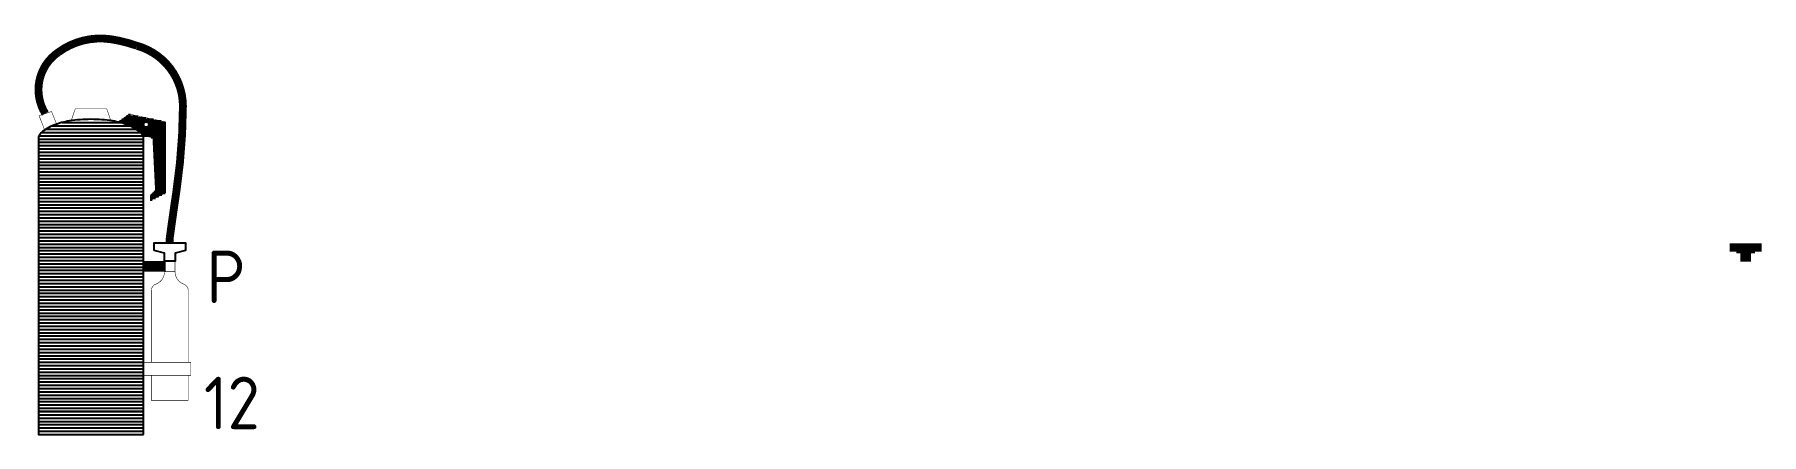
# Model space of a CAD drawing. Extents: x 210.9 to 276.6, y 10.5 to 25.7.
import ezdxf

# ---------------------------------------------------------------- set-up
doc = ezdxf.new("R2010")
doc.units = 0
doc.header["$LTSCALE"] = 2
doc.layers.get('0').update_dxf_attribs({"color": 16, "linetype": 'CONTINUOUS'})
for name, color, linetype in [('ROOD', 1, 'CONTINUOUS'), ('TXT', 7, 'CONTINUOUS'), ('VEILIG', 7, 'CONTINUOUS')]:
    doc.layers.add(name, color=color, linetype=linetype)
doc.styles.get("Standard").update_dxf_attribs({"font": 'ISO'})

# ---------------------------------------------------------------- blocks, each defined once
blk = doc.blocks.new('*X')
at = {"color": 0}
for p, q in [((151.885, 22.375), (154.115, 22.375)), ((154.083, 22.438), (155.675, 22.438)), ((154.115, 22.375), (155.034, 22.375)), ((154.171, 22.5), (155.383, 22.5)), ((154.258, 22.562), (155.092, 22.562)), ((154.345, 22.625), (154.8, 22.625)), ((154.433, 22.688), (154.508, 22.688)), ((155.166, 22.375), (155.85, 22.375)), ((151, 21.75), (155, 21.75)), ((151.025, 21.875), (154.975, 21.875)), ((151.119, 22), (154.881, 22)), ((151.282, 22.125), (154.718, 22.125)), ((151.511, 22.25), (154.489, 22.25)), ((154.324, 22.312), (155.001, 22.312)), ((154.489, 22.25), (155.013, 22.25)), ((154.615, 22.188), (155.85, 22.188)), ((154.718, 22.125), (155.85, 22.125)), ((154.805, 22.062), (155.85, 22.062)), ((154.881, 22), (155.85, 22)), ((154.939, 21.938), (155.85, 21.938)), ((154.977, 21.875), (155.85, 21.875)), ((155.187, 22.25), (155.85, 22.25)), ((155.199, 22.312), (155.85, 22.312)), ((155.288, 21.812), (155.85, 21.812)), ((155.352, 21.75), (155.85, 21.75)), ((151, 21.625), (155, 21.625)), ((151, 21.5), (155, 21.5)), ((151, 21.375), (155, 21.375)), ((151, 21.25), (155, 21.25)), ((151, 21.125), (155, 21.125)), ((155.356, 21.688), (155.85, 21.688)), ((155.359, 21.625), (155.85, 21.625)), ((155.362, 21.562), (155.85, 21.562)), ((155.365, 21.5), (155.85, 21.5)), ((155.368, 21.438), (155.85, 21.438)), ((155.371, 21.375), (155.85, 21.375)), ((155.374, 21.312), (155.85, 21.312)), ((155.378, 21.25), (155.85, 21.25)), ((155.381, 21.188), (155.85, 21.188)), ((155.384, 21.125), (155.85, 21.125)), ((155.387, 21.062), (155.85, 21.062)), ((151, 21), (155, 21)), ((151, 20.875), (155, 20.875)), ((151, 20.75), (155, 20.75)), ((151, 20.625), (155, 20.625)), ((151, 20.5), (155, 20.5)), ((155.39, 21), (155.85, 21)), ((155.393, 20.938), (155.85, 20.938)), ((155.396, 20.875), (155.85, 20.875)), ((155.399, 20.812), (155.85, 20.812)), ((155.403, 20.75), (155.85, 20.75)), ((155.406, 20.688), (155.85, 20.688)), ((155.409, 20.625), (155.85, 20.625)), ((155.412, 20.562), (155.85, 20.562)), ((155.415, 20.5), (155.85, 20.5)), ((155.418, 20.438), (155.85, 20.438)), ((151, 20.375), (155, 20.375)), ((151, 20.25), (155, 20.25)), ((151, 20.125), (155, 20.125)), ((151, 20), (155, 20)), ((151, 19.875), (155, 19.875)), ((151, 19.75), (155, 19.75)), ((155.4, 19.75), (155.85, 19.75)), ((155.421, 20.375), (155.85, 20.375)), ((155.424, 20.312), (155.85, 20.312)), ((155.428, 20.25), (155.85, 20.25)), ((155.431, 20.188), (155.85, 20.188)), ((155.434, 20.125), (155.85, 20.125)), ((155.437, 20.062), (155.85, 20.062)), ((155.44, 20), (155.85, 20)), ((155.443, 19.938), (155.85, 19.938)), ((155.446, 19.875), (155.85, 19.875)), ((155.449, 19.812), (155.85, 19.812)), ((151, 19.625), (155, 19.625)), ((151, 19.5), (155, 19.5)), ((151, 19.375), (155, 19.375)), ((151, 19.25), (155, 19.25)), ((151, 19.125), (155, 19.125)), ((155.25, 19.562), (155.575, 19.562)), ((155.25, 19.5), (155.45, 19.5)), ((155.25, 19.438), (155.325, 19.438)), ((155.275, 19.625), (155.7, 19.625)), ((155.338, 19.688), (155.825, 19.688)), ((151, 19), (155, 19)), ((151, 18.875), (155, 18.875)), ((151, 18.75), (155, 18.75)), ((151, 18.625), (155, 18.625)), ((151, 18.5), (155, 18.5)), ((151, 18.375), (155, 18.375)), ((151, 18.25), (155, 18.25)), ((151, 18.125), (155, 18.125)), ((151, 18), (155, 18)), ((151, 17.875), (155, 17.875)), ((151, 17.75), (155, 17.75)), ((151, 17.625), (155, 17.625)), ((151, 17.5), (155, 17.5)), ((151, 17.375), (155, 17.375)), ((151, 17.25), (155, 17.25)), ((151, 17.125), (155, 17.125)), ((215.4, 17.75), (216.6, 17.75)), ((215.4, 17.688), (216.6, 17.688)), ((215.4, 17.625), (216.6, 17.625)), ((215.4, 17.562), (216.6, 17.562)), ((215.4, 17.5), (216.6, 17.5)), ((215.65, 17.438), (216.35, 17.438)), ((215.8, 17.375), (216.2, 17.375)), ((215.8, 17.312), (216.2, 17.312)), ((215.8, 17.25), (216.2, 17.25)), ((215.8, 17.188), (216.2, 17.188)), ((215.8, 17.125), (216.2, 17.125)), ((151, 17), (155, 17)), ((151, 16.875), (155, 16.875)), ((151, 16.75), (155, 16.75)), ((151, 16.625), (155, 16.625)), ((151, 16.5), (155, 16.5)), ((151, 16.375), (155, 16.375)), ((151, 16.25), (155, 16.25)), ((151, 16.125), (155, 16.125)), ((151, 16), (155, 16)), ((151, 15.875), (155, 15.875)), ((151, 15.75), (155, 15.75)), ((151, 15.625), (155, 15.625)), ((151, 15.5), (155, 15.5)), ((151, 15.375), (155, 15.375)), ((151, 15.25), (155, 15.25)), ((151, 15.125), (155, 15.125)), ((151, 15), (155, 15)), ((151, 14.875), (155, 14.875)), ((151, 14.75), (155, 14.75)), ((151, 14.625), (155, 14.625)), ((151, 14.5), (155, 14.5)), ((151, 14.375), (155, 14.375)), ((151, 14.25), (155, 14.25)), ((151, 14.125), (155, 14.125)), ((151, 14), (155, 14)), ((151, 13.875), (155, 13.875)), ((151, 13.75), (155, 13.75)), ((151, 13.625), (155, 13.625)), ((151, 13.5), (155, 13.5)), ((151, 13.375), (155, 13.375)), ((151, 13.25), (155, 13.25)), ((151, 13.125), (155, 13.125)), ((151, 13), (155, 13)), ((151, 12.875), (155, 12.875)), ((151, 12.75), (155, 12.75)), ((151, 12.625), (155, 12.625)), ((151, 12.5), (155, 12.5)), ((151, 12.375), (155, 12.375)), ((151, 12.25), (155, 12.25)), ((151, 12.125), (155, 12.125)), ((151, 12), (155, 12)), ((151, 11.875), (155, 11.875)), ((151, 11.75), (155, 11.75)), ((151, 11.625), (155, 11.625)), ((151, 11.5), (155, 11.5)), ((151, 11.375), (155, 11.375)), ((151, 11.25), (155, 11.25)), ((151, 11.125), (155, 11.125)), ((151, 11), (155, 11)), ((151, 10.875), (155, 10.875)), ((151, 10.75), (155, 10.75)), ((151, 10.625), (155, 10.625)), ((151, 10.5), (155, 10.5))]:
    blk.add_line(p, q, dxfattribs=at)

msp = doc.modelspace()

# ---------------------------------------------------------------- linework, layer by layer
at = {"layer": 'VEILIG', "color": 0}
msp.add_line((215.8, 17.1), (215.8, 16.7), dxfattribs=at)
for points, const_width in [([(211.259, 22.719, -0.401039), (211.75, 25.05, -0.19819), (213.75, 25.55, -0.049364), (214.75, 25.3, -0.336167), (216.5, 23, -0.035542), (216.25, 19.75, 0.002964), (216, 18, 0.054401), (215.995, 17.8, 0.340199)], 0.3), ([(215.3, 13.25), (215.3, 15.987, -0.315578), (215.465, 16.222, 0.315578), (215.8, 16.7), (216.2, 16.7, 0.315578), (216.535, 16.222, -0.315578), (216.7, 15.987), (216.7, 13.25)], 0.02)]:
    msp.add_lwpolyline(points, format="xyb", dxfattribs=dict(at, const_width=const_width))
msp.add_lwpolyline([(215, 10.5), (215, 21.75, 0.211848), (214.895, 21.988, 0.094525), (214.414, 22.28, 0.051213), (213.817, 22.437, 0.038544), (213, 22.5, 0.038544), (212.183, 22.437, 0.051213), (211.586, 22.28, 0.094525), (211.105, 21.988, 0.211848), (211, 21.75), (211, 10.5)], format="xyb", close=True, dxfattribs=at)
for points, const_width in [([(211.69, 22.317), (211.497, 22.798), (211.022, 22.64), (211.237, 22.094)], 0.02), ([(212.244, 22.446), (212.4, 22.9), (213.6, 22.9), (213.756, 22.446)], 0.02), ([(215, 21.75), (211, 21.75)], 0.024), ([(215.8, 16.9), (215, 16.9)], 0.4), ([(216.2, 17.1), (216.2, 16.7)], 0.02), ([(215, 12.75), (216.8, 12.75), (216.8, 13.25), (215, 13.25)], 0.02), ([(215.3, 12.75), (215.3, 11.8), (216.7, 11.8), (216.7, 12.75)], 0.02), ([(215, 11.412), (211, 11.412)], 0.024)]:
    msp.add_lwpolyline(points, dxfattribs=dict(at, const_width=const_width))
at = {"layer": 'VEILIG', "color": 0, "const_width": 0.02}
msp.add_lwpolyline([(215.85, 22.4), (215.85, 19.7), (215.25, 19.4), (215.25, 19.6), (215.45, 19.8), (215.35, 21.8), (214.974, 21.876, 0.108525), (214.895, 21.988, 0.094525), (214.414, 22.28, 0.033535), (214.026, 22.397), (214.45, 22.7)], format="xyb", close=True, dxfattribs=at)
at = {"layer": 'VEILIG', "color": 0}
msp.add_lwpolyline([(215.4, 17.5), (215.4, 17.8), (216.6, 17.8), (216.6, 17.5), (216.2, 17.4), (216.2, 17.1), (215.8, 17.1), (215.8, 17.4)], close=True, dxfattribs=at)
msp.add_circle((215.1, 22.3), 0.1, dxfattribs=at)

# ---------------------------------------------------------------- block references
at = {"layer": 'ROOD', "color": 0}
msp.add_blockref('*X', (60, 0), dxfattribs=at)
at = {"layer": 'VEILIG', "color": 0}
msp.add_blockref('*X', (60, 0), dxfattribs=at)

# ---------------------------------------------------------------- texts
at = {"layer": 'TXT', "color": 0}
for s, p in [('P', (217.4, 15.5)), ('12', (217.3, 10.7))]:
    msp.add_text(s, height=2, dxfattribs=at).set_placement(p)

doc.saveas('drawing.dxf')
